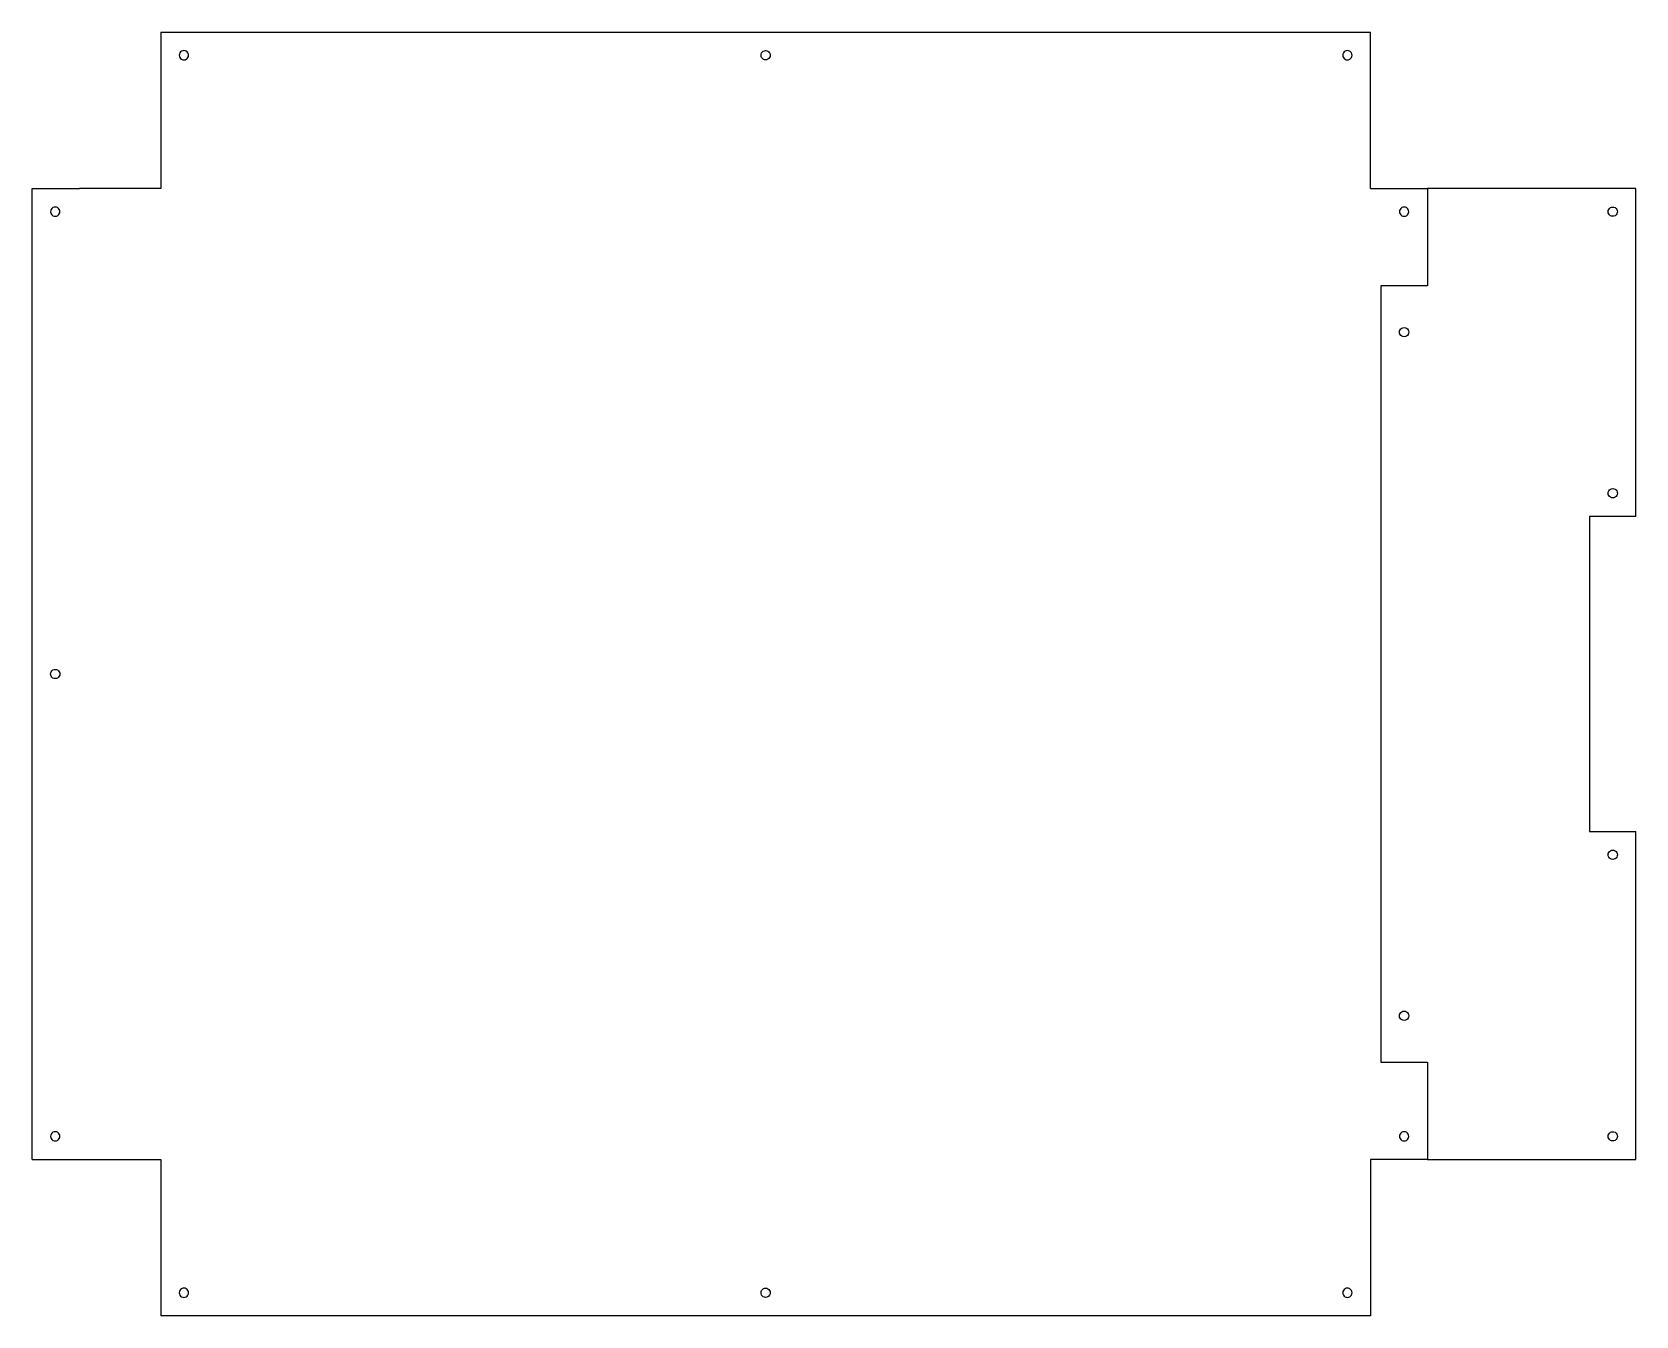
# Model space of a CAD drawing. Header units: metres. Extents: x 5495 to 6187, y 2075 to 2629.
import ezdxf

# ---------------------------------------------------------------- set-up
doc = ezdxf.new("R2010")
doc.units = ezdxf.units.M

msp = doc.modelspace()

# ---------------------------------------------------------------- linework, layer by layer
at = {"layer": 'GROUP0'}
for p, q in [((5550.31, 2628.83, 0), (6072.31, 2628.83, 0)), ((5550.31, 2628.83, 0), (5550.31, 2601.33, 0)), ((6072.31, 2561.33, 0), (6072.31, 2628.83, 0)), ((5558.37, 2619.35, 0), (5558.31, 2618.83, 0)), ((5558.31, 2618.83, 0), (5558.37, 2618.32, 0)), ((5558.57, 2619.83, 0), (5558.37, 2619.35, 0)), ((5558.37, 2618.32, 0), (5558.57, 2617.83, 0)), ((5558.89, 2620.25, 0), (5558.57, 2619.83, 0)), ((5558.57, 2617.83, 0), (5558.89, 2617.42, 0)), ((5559.31, 2620.57, 0), (5558.89, 2620.25, 0)), ((5558.89, 2617.42, 0), (5559.31, 2617.1, 0)), ((5559.79, 2620.77, 0), (5559.31, 2620.57, 0)), ((5559.31, 2617.1, 0), (5559.79, 2616.9, 0)), ((5560.31, 2620.83, 0), (5559.79, 2620.77, 0)), ((5559.79, 2616.9, 0), (5560.31, 2616.83, 0)), ((5560.82, 2620.77, 0), (5560.31, 2620.83, 0)), ((5560.31, 2616.83, 0), (5560.82, 2616.9, 0)), ((5561.31, 2620.57, 0), (5560.82, 2620.77, 0)), ((5560.82, 2616.9, 0), (5561.31, 2617.1, 0)), ((5561.72, 2620.25, 0), (5561.31, 2620.57, 0)), ((5561.31, 2617.1, 0), (5561.72, 2617.42, 0)), ((5562.04, 2619.83, 0), (5561.72, 2620.25, 0)), ((5561.72, 2617.42, 0), (5562.04, 2617.83, 0)), ((5562.24, 2619.35, 0), (5562.04, 2619.83, 0)), ((5562.04, 2617.83, 0), (5562.24, 2618.32, 0)), ((5562.31, 2618.83, 0), (5562.24, 2619.35, 0)), ((5562.24, 2618.32, 0), (5562.31, 2618.83, 0)), ((5809.31, 2618.83, 0), (5809.37, 2619.35, 0)), ((5809.37, 2618.32, 0), (5809.31, 2618.83, 0)), ((5809.37, 2619.35, 0), (5809.57, 2619.83, 0)), ((5809.57, 2617.83, 0), (5809.37, 2618.32, 0)), ((5809.57, 2619.83, 0), (5809.89, 2620.25, 0)), ((5809.89, 2617.42, 0), (5809.57, 2617.83, 0)), ((5809.89, 2620.25, 0), (5810.31, 2620.57, 0)), ((5810.31, 2617.1, 0), (5809.89, 2617.42, 0)), ((5810.31, 2620.57, 0), (5810.79, 2620.77, 0)), ((5810.79, 2616.9, 0), (5810.31, 2617.1, 0)), ((5810.79, 2620.77, 0), (5811.31, 2620.83, 0)), ((5811.31, 2616.83, 0), (5810.79, 2616.9, 0)), ((5811.31, 2620.83, 0), (5811.82, 2620.77, 0)), ((5811.82, 2616.9, 0), (5811.31, 2616.83, 0)), ((5811.82, 2620.77, 0), (5812.31, 2620.57, 0)), ((5812.31, 2617.1, 0), (5811.82, 2616.9, 0)), ((5812.31, 2620.57, 0), (5812.72, 2620.25, 0)), ((5812.72, 2617.42, 0), (5812.31, 2617.1, 0)), ((5812.72, 2620.25, 0), (5813.04, 2619.83, 0)), ((5813.04, 2617.83, 0), (5812.72, 2617.42, 0)), ((5813.04, 2619.83, 0), (5813.24, 2619.35, 0)), ((5813.24, 2618.32, 0), (5813.04, 2617.83, 0)), ((5813.24, 2619.35, 0), (5813.31, 2618.83, 0)), ((5813.31, 2618.83, 0), (5813.24, 2618.32, 0)), ((6060.37, 2619.35, 0), (6060.31, 2618.83, 0)), ((6060.31, 2618.83, 0), (6060.37, 2618.32, 0)), ((6060.57, 2619.83, 0), (6060.37, 2619.35, 0)), ((6060.37, 2618.32, 0), (6060.57, 2617.83, 0)), ((6060.89, 2620.25, 0), (6060.57, 2619.83, 0)), ((6060.57, 2617.83, 0), (6060.89, 2617.42, 0)), ((6061.31, 2620.57, 0), (6060.89, 2620.25, 0)), ((6060.89, 2617.42, 0), (6061.31, 2617.1, 0)), ((6061.79, 2620.77, 0), (6061.31, 2620.57, 0)), ((6061.31, 2617.1, 0), (6061.79, 2616.9, 0)), ((6062.31, 2620.83, 0), (6061.79, 2620.77, 0)), ((6061.79, 2616.9, 0), (6062.31, 2616.83, 0)), ((6062.82, 2620.77, 0), (6062.31, 2620.83, 0)), ((6062.31, 2616.83, 0), (6062.82, 2616.9, 0)), ((6063.31, 2620.57, 0), (6062.82, 2620.77, 0)), ((6062.82, 2616.9, 0), (6063.31, 2617.1, 0)), ((6063.72, 2620.25, 0), (6063.31, 2620.57, 0)), ((6063.31, 2617.1, 0), (6063.72, 2617.42, 0)), ((6064.04, 2619.83, 0), (6063.72, 2620.25, 0)), ((6063.72, 2617.42, 0), (6064.04, 2617.83, 0)), ((6064.24, 2619.35, 0), (6064.04, 2619.83, 0)), ((6064.04, 2617.83, 0), (6064.24, 2618.32, 0)), ((6064.31, 2618.83, 0), (6064.24, 2619.35, 0)), ((6064.24, 2618.32, 0), (6064.31, 2618.83, 0)), ((5550.31, 2601.33, 0), (5550.31, 2561.33, 0)), ((5494.81, 2142.33, 0), (5494.81, 2561.33, 0)), ((5494.81, 2561.33, 0), (5515.31, 2561.33, 0)), ((5550.31, 2561.33, 0), (5515.31, 2561.33, 0)), ((6072.31, 2561.33, 0), (6096.81, 2561.33)), ((6186.81, 2561.33, 0), (6096.81, 2561.33)), ((6096.81, 2561.33), (6096.81, 2519.33, 0)), ((6186.81, 2419.83, 0), (6186.81, 2561.33, 0)), ((5502.87, 2551.85, 0), (5502.81, 2551.33, 0)), ((5502.81, 2551.33, 0), (5502.87, 2550.82, 0)), ((5503.07, 2552.33, 0), (5502.87, 2551.85, 0)), ((5502.87, 2550.82, 0), (5503.07, 2550.33, 0)), ((5503.39, 2552.75, 0), (5503.07, 2552.33, 0)), ((5503.07, 2550.33, 0), (5503.39, 2549.92, 0)), ((5503.81, 2553.07, 0), (5503.39, 2552.75, 0)), ((5503.39, 2549.92, 0), (5503.81, 2549.6, 0)), ((5504.29, 2553.27, 0), (5503.81, 2553.07, 0)), ((5503.81, 2549.6, 0), (5504.29, 2549.4, 0)), ((5504.81, 2553.33, 0), (5504.29, 2553.27, 0)), ((5504.29, 2549.4, 0), (5504.81, 2549.33, 0)), ((5505.32, 2553.27, 0), (5504.81, 2553.33, 0)), ((5504.81, 2549.33, 0), (5505.32, 2549.4, 0)), ((5505.81, 2553.07, 0), (5505.32, 2553.27, 0)), ((5505.32, 2549.4, 0), (5505.81, 2549.6, 0)), ((5506.22, 2552.75, 0), (5505.81, 2553.07, 0)), ((5505.81, 2549.6, 0), (5506.22, 2549.92, 0)), ((5506.54, 2552.33, 0), (5506.22, 2552.75, 0)), ((5506.22, 2549.92, 0), (5506.54, 2550.33, 0)), ((5506.74, 2551.85, 0), (5506.54, 2552.33, 0)), ((5506.54, 2550.33, 0), (5506.74, 2550.82, 0)), ((5506.81, 2551.33, 0), (5506.74, 2551.85, 0)), ((5506.74, 2550.82, 0), (5506.81, 2551.33, 0)), ((6084.87, 2551.85, 0), (6084.81, 2551.33, 0)), ((6084.81, 2551.33, 0), (6084.87, 2550.82, 0)), ((6085.07, 2552.33, 0), (6084.87, 2551.85, 0)), ((6084.87, 2550.82, 0), (6085.07, 2550.33, 0)), ((6085.39, 2552.75, 0), (6085.07, 2552.33, 0)), ((6085.07, 2550.33, 0), (6085.39, 2549.92, 0)), ((6085.81, 2553.07, 0), (6085.39, 2552.75, 0)), ((6085.39, 2549.92, 0), (6085.81, 2549.6, 0)), ((6086.29, 2553.27, 0), (6085.81, 2553.07, 0)), ((6085.81, 2549.6, 0), (6086.29, 2549.4, 0)), ((6086.81, 2553.33, 0), (6086.29, 2553.27, 0)), ((6086.29, 2549.4, 0), (6086.81, 2549.33, 0)), ((6087.32, 2553.27, 0), (6086.81, 2553.33, 0)), ((6086.81, 2549.33, 0), (6087.32, 2549.4, 0)), ((6087.81, 2553.07, 0), (6087.32, 2553.27, 0)), ((6087.32, 2549.4, 0), (6087.81, 2549.6, 0)), ((6088.22, 2552.75, 0), (6087.81, 2553.07, 0)), ((6087.81, 2549.6, 0), (6088.22, 2549.92, 0)), ((6088.54, 2552.33, 0), (6088.22, 2552.75, 0)), ((6088.22, 2549.92, 0), (6088.54, 2550.33, 0)), ((6088.74, 2551.85, 0), (6088.54, 2552.33, 0)), ((6088.54, 2550.33, 0), (6088.74, 2550.82, 0)), ((6088.81, 2551.33, 0), (6088.74, 2551.85, 0)), ((6088.74, 2550.82, 0), (6088.81, 2551.33, 0)), ((6174.81, 2551.33, 0), (6174.87, 2551.85, 0)), ((6174.87, 2550.82, 0), (6174.81, 2551.33, 0)), ((6174.87, 2551.85, 0), (6175.07, 2552.33, 0)), ((6175.07, 2550.33, 0), (6174.87, 2550.82, 0)), ((6175.07, 2552.33, 0), (6175.39, 2552.75, 0)), ((6175.39, 2549.92, 0), (6175.07, 2550.33, 0)), ((6175.39, 2552.75, 0), (6175.81, 2553.07, 0)), ((6175.81, 2549.6, 0), (6175.39, 2549.92, 0)), ((6175.81, 2553.07, 0), (6176.29, 2553.27, 0)), ((6176.29, 2549.4, 0), (6175.81, 2549.6, 0)), ((6176.29, 2553.27, 0), (6176.81, 2553.33, 0)), ((6176.81, 2549.33, 0), (6176.29, 2549.4, 0)), ((6176.81, 2553.33, 0), (6177.32, 2553.27, 0)), ((6177.32, 2549.4, 0), (6176.81, 2549.33, 0)), ((6177.32, 2553.27, 0), (6177.81, 2553.07, 0)), ((6177.81, 2549.6, 0), (6177.32, 2549.4, 0)), ((6177.81, 2553.07, 0), (6178.22, 2552.75, 0)), ((6178.22, 2549.92, 0), (6177.81, 2549.6, 0)), ((6178.22, 2552.75, 0), (6178.54, 2552.33, 0)), ((6178.54, 2550.33, 0), (6178.22, 2549.92, 0)), ((6178.54, 2552.33, 0), (6178.74, 2551.85, 0)), ((6178.74, 2550.82, 0), (6178.54, 2550.33, 0)), ((6178.74, 2551.85, 0), (6178.81, 2551.33, 0)), ((6178.81, 2551.33, 0), (6178.74, 2550.82, 0)), ((6096.81, 2519.33, 0), (6076.81, 2519.33, 0)), ((6076.81, 2519.33, 0), (6076.81, 2184.33, 0)), ((6084.81, 2499.33, 0), (6084.87, 2499.85, 0)), ((6084.87, 2498.82, 0), (6084.81, 2499.33, 0)), ((6084.87, 2499.85, 0), (6085.07, 2500.33, 0)), ((6085.07, 2498.33, 0), (6084.87, 2498.82, 0)), ((6085.07, 2500.33, 0), (6085.39, 2500.75, 0)), ((6085.39, 2497.92, 0), (6085.07, 2498.33, 0)), ((6085.39, 2500.75, 0), (6085.81, 2501.07, 0)), ((6085.81, 2501.07, 0), (6086.29, 2501.27, 0)), ((6086.29, 2501.27, 0), (6086.81, 2501.33, 0)), ((6086.81, 2501.33, 0), (6087.32, 2501.27, 0)), ((6087.32, 2501.27, 0), (6087.81, 2501.07, 0)), ((6087.81, 2501.07, 0), (6088.22, 2500.75, 0)), ((6088.22, 2500.75, 0), (6088.54, 2500.33, 0)), ((6088.54, 2498.33, 0), (6088.22, 2497.92, 0)), ((6088.54, 2500.33, 0), (6088.74, 2499.85, 0)), ((6088.74, 2498.82, 0), (6088.54, 2498.33, 0)), ((6088.74, 2499.85, 0), (6088.81, 2499.33, 0)), ((6088.81, 2499.33, 0), (6088.74, 2498.82, 0)), ((6085.81, 2497.6, 0), (6085.39, 2497.92, 0)), ((6086.29, 2497.4, 0), (6085.81, 2497.6, 0)), ((6086.81, 2497.33, 0), (6086.29, 2497.4, 0)), ((6087.32, 2497.4, 0), (6086.81, 2497.33, 0)), ((6087.81, 2497.6, 0), (6087.32, 2497.4, 0)), ((6088.22, 2497.92, 0), (6087.81, 2497.6, 0)), ((6174.81, 2429.83, 0), (6174.87, 2430.35, 0)), ((6174.87, 2429.32, 0), (6174.81, 2429.83, 0)), ((6174.87, 2430.35, 0), (6175.07, 2430.83, 0)), ((6175.07, 2428.83, 0), (6174.87, 2429.32, 0)), ((6175.07, 2430.83, 0), (6175.39, 2431.25, 0)), ((6175.39, 2431.25, 0), (6175.81, 2431.57, 0)), ((6175.81, 2431.57, 0), (6176.29, 2431.77, 0)), ((6176.29, 2431.77, 0), (6176.81, 2431.83, 0)), ((6176.81, 2431.83, 0), (6177.32, 2431.77, 0)), ((6177.32, 2431.77, 0), (6177.81, 2431.57, 0)), ((6177.81, 2431.57, 0), (6178.22, 2431.25, 0)), ((6178.22, 2431.25, 0), (6178.54, 2430.83, 0)), ((6178.54, 2430.83, 0), (6178.74, 2430.35, 0)), ((6178.74, 2429.32, 0), (6178.54, 2428.83, 0)), ((6178.74, 2430.35, 0), (6178.81, 2429.83, 0)), ((6178.81, 2429.83, 0), (6178.74, 2429.32, 0)), ((6175.39, 2428.42, 0), (6175.07, 2428.83, 0)), ((6175.81, 2428.1, 0), (6175.39, 2428.42, 0)), ((6176.29, 2427.9, 0), (6175.81, 2428.1, 0)), ((6176.81, 2427.83, 0), (6176.29, 2427.9, 0)), ((6177.32, 2427.9, 0), (6176.81, 2427.83, 0)), ((6177.81, 2428.1, 0), (6177.32, 2427.9, 0)), ((6178.22, 2428.42, 0), (6177.81, 2428.1, 0)), ((6178.54, 2428.83, 0), (6178.22, 2428.42, 0)), ((6166.81, 2419.83, 0), (6166.81, 2283.83, 0)), ((6186.81, 2419.83, 0), (6166.81, 2419.83, 0)), ((5502.87, 2352.35, 0), (5503.07, 2352.83, 0)), ((5503.07, 2352.83, 0), (5503.39, 2353.25, 0)), ((5503.39, 2353.25, 0), (5503.81, 2353.57, 0)), ((5503.81, 2353.57, 0), (5504.29, 2353.77, 0)), ((5504.29, 2353.77, 0), (5504.81, 2353.83, 0)), ((5504.81, 2353.83, 0), (5505.32, 2353.77, 0)), ((5505.32, 2353.77, 0), (5505.81, 2353.57, 0)), ((5505.81, 2353.57, 0), (5506.22, 2353.25, 0)), ((5506.22, 2353.25, 0), (5506.54, 2352.83, 0)), ((5506.54, 2352.83, 0), (5506.74, 2352.35, 0)), ((5502.81, 2351.83, 0), (5502.87, 2352.35, 0)), ((5502.87, 2351.32, 0), (5502.81, 2351.83, 0)), ((5503.07, 2350.83, 0), (5502.87, 2351.32, 0)), ((5503.39, 2350.42, 0), (5503.07, 2350.83, 0)), ((5503.81, 2350.1, 0), (5503.39, 2350.42, 0)), ((5504.29, 2349.9, 0), (5503.81, 2350.1, 0)), ((5504.81, 2349.83, 0), (5504.29, 2349.9, 0)), ((5505.32, 2349.9, 0), (5504.81, 2349.83, 0)), ((5505.81, 2350.1, 0), (5505.32, 2349.9, 0)), ((5506.22, 2350.42, 0), (5505.81, 2350.1, 0)), ((5506.54, 2350.83, 0), (5506.22, 2350.42, 0)), ((5506.74, 2351.32, 0), (5506.54, 2350.83, 0)), ((5506.74, 2352.35, 0), (5506.81, 2351.83, 0)), ((5506.81, 2351.83, 0), (5506.74, 2351.32, 0)), ((6166.81, 2283.83, 0), (6186.81, 2283.83, 0)), ((6186.81, 2142.33, 0), (6186.81, 2283.83, 0)), ((6174.81, 2273.83, 0), (6174.87, 2274.35, 0)), ((6174.87, 2273.32, 0), (6174.81, 2273.83, 0)), ((6174.87, 2274.35, 0), (6175.07, 2274.83, 0)), ((6175.07, 2272.83, 0), (6174.87, 2273.32, 0)), ((6175.07, 2274.83, 0), (6175.39, 2275.25, 0)), ((6175.39, 2272.42, 0), (6175.07, 2272.83, 0)), ((6175.39, 2275.25, 0), (6175.81, 2275.57, 0)), ((6175.81, 2272.1, 0), (6175.39, 2272.42, 0)), ((6175.81, 2275.57, 0), (6176.29, 2275.77, 0)), ((6176.29, 2271.9, 0), (6175.81, 2272.1, 0)), ((6176.29, 2275.77, 0), (6176.81, 2275.83, 0)), ((6176.81, 2271.83, 0), (6176.29, 2271.9, 0)), ((6176.81, 2275.83, 0), (6177.32, 2275.77, 0)), ((6177.32, 2271.9, 0), (6176.81, 2271.83, 0)), ((6177.32, 2275.77, 0), (6177.81, 2275.57, 0)), ((6177.81, 2272.1, 0), (6177.32, 2271.9, 0)), ((6177.81, 2275.57, 0), (6178.22, 2275.25, 0)), ((6178.22, 2272.42, 0), (6177.81, 2272.1, 0)), ((6178.22, 2275.25, 0), (6178.54, 2274.83, 0)), ((6178.54, 2272.83, 0), (6178.22, 2272.42, 0)), ((6178.54, 2274.83, 0), (6178.74, 2274.35, 0)), ((6178.74, 2273.32, 0), (6178.54, 2272.83, 0)), ((6178.74, 2274.35, 0), (6178.81, 2273.83, 0)), ((6178.81, 2273.83, 0), (6178.74, 2273.32, 0)), ((6084.81, 2204.33, 0), (6084.87, 2204.85, 0)), ((6084.87, 2203.82, 0), (6084.81, 2204.33, 0)), ((6084.87, 2204.85, 0), (6085.07, 2205.33, 0)), ((6085.07, 2203.33, 0), (6084.87, 2203.82, 0)), ((6085.07, 2205.33, 0), (6085.39, 2205.75, 0)), ((6085.39, 2202.92, 0), (6085.07, 2203.33, 0)), ((6085.39, 2205.75, 0), (6085.81, 2206.07, 0)), ((6085.81, 2202.6, 0), (6085.39, 2202.92, 0)), ((6085.81, 2206.07, 0), (6086.29, 2206.27, 0)), ((6086.29, 2202.4, 0), (6085.81, 2202.6, 0)), ((6086.29, 2206.27, 0), (6086.81, 2206.33, 0)), ((6086.81, 2202.33, 0), (6086.29, 2202.4, 0)), ((6086.81, 2206.33, 0), (6087.32, 2206.27, 0)), ((6087.32, 2202.4, 0), (6086.81, 2202.33, 0)), ((6087.32, 2206.27, 0), (6087.81, 2206.07, 0)), ((6087.81, 2202.6, 0), (6087.32, 2202.4, 0)), ((6087.81, 2206.07, 0), (6088.22, 2205.75, 0)), ((6088.22, 2202.92, 0), (6087.81, 2202.6, 0)), ((6088.22, 2205.75, 0), (6088.54, 2205.33, 0)), ((6088.54, 2203.33, 0), (6088.22, 2202.92, 0)), ((6088.54, 2205.33, 0), (6088.74, 2204.85, 0)), ((6088.74, 2203.82, 0), (6088.54, 2203.33, 0)), ((6088.74, 2204.85, 0), (6088.81, 2204.33, 0)), ((6088.81, 2204.33, 0), (6088.74, 2203.82, 0)), ((6076.81, 2184.33, 0), (6096.81, 2184.33, 0)), ((6096.81, 2184.33, 0), (6096.81, 2142.33, 0)), ((5502.87, 2152.85, 0), (5502.81, 2152.33, 0)), ((5502.81, 2152.33, 0), (5502.87, 2151.82, 0)), ((5503.07, 2153.33, 0), (5502.87, 2152.85, 0)), ((5503.39, 2153.75, 0), (5503.07, 2153.33, 0)), ((5503.81, 2154.07, 0), (5503.39, 2153.75, 0)), ((5504.29, 2154.27, 0), (5503.81, 2154.07, 0)), ((5504.81, 2154.33, 0), (5504.29, 2154.27, 0)), ((5505.32, 2154.27, 0), (5504.81, 2154.33, 0)), ((5505.81, 2154.07, 0), (5505.32, 2154.27, 0)), ((5506.22, 2153.75, 0), (5505.81, 2154.07, 0)), ((5506.54, 2153.33, 0), (5506.22, 2153.75, 0)), ((5506.74, 2152.85, 0), (5506.54, 2153.33, 0)), ((5506.81, 2152.33, 0), (5506.74, 2152.85, 0)), ((5506.74, 2151.82, 0), (5506.81, 2152.33, 0)), ((6084.87, 2152.85, 0), (6084.81, 2152.33, 0)), ((6084.81, 2152.33, 0), (6084.87, 2151.82, 0)), ((6085.07, 2153.33, 0), (6084.87, 2152.85, 0)), ((6085.39, 2153.75, 0), (6085.07, 2153.33, 0)), ((6085.81, 2154.07, 0), (6085.39, 2153.75, 0)), ((6086.29, 2154.27, 0), (6085.81, 2154.07, 0)), ((6086.81, 2154.33, 0), (6086.29, 2154.27, 0)), ((6087.32, 2154.27, 0), (6086.81, 2154.33, 0)), ((6087.81, 2154.07, 0), (6087.32, 2154.27, 0)), ((6088.22, 2153.75, 0), (6087.81, 2154.07, 0)), ((6088.54, 2153.33, 0), (6088.22, 2153.75, 0)), ((6088.74, 2152.85, 0), (6088.54, 2153.33, 0)), ((6088.81, 2152.33, 0), (6088.74, 2152.85, 0)), ((6088.74, 2151.82, 0), (6088.81, 2152.33, 0)), ((6174.81, 2152.33, 0), (6174.87, 2152.85, 0)), ((6174.87, 2151.82, 0), (6174.81, 2152.33, 0)), ((6174.87, 2152.85, 0), (6175.07, 2153.33, 0)), ((6175.07, 2153.33, 0), (6175.39, 2153.75, 0)), ((6175.39, 2153.75, 0), (6175.81, 2154.07, 0)), ((6175.81, 2154.07, 0), (6176.29, 2154.27, 0)), ((6176.29, 2154.27, 0), (6176.81, 2154.33, 0)), ((6176.81, 2154.33, 0), (6177.32, 2154.27, 0)), ((6177.32, 2154.27, 0), (6177.81, 2154.07, 0)), ((6177.81, 2154.07, 0), (6178.22, 2153.75, 0)), ((6178.22, 2153.75, 0), (6178.54, 2153.33, 0)), ((6178.54, 2153.33, 0), (6178.74, 2152.85, 0)), ((6178.74, 2152.85, 0), (6178.81, 2152.33, 0)), ((6178.81, 2152.33, 0), (6178.74, 2151.82, 0)), ((5502.87, 2151.82, 0), (5503.07, 2151.33, 0)), ((5503.07, 2151.33, 0), (5503.39, 2150.92, 0)), ((5503.39, 2150.92, 0), (5503.81, 2150.6, 0)), ((5503.81, 2150.6, 0), (5504.29, 2150.4, 0)), ((5504.29, 2150.4, 0), (5504.81, 2150.33, 0)), ((5504.81, 2150.33, 0), (5505.32, 2150.4, 0)), ((5505.32, 2150.4, 0), (5505.81, 2150.6, 0)), ((5505.81, 2150.6, 0), (5506.22, 2150.92, 0)), ((5506.22, 2150.92, 0), (5506.54, 2151.33, 0)), ((5506.54, 2151.33, 0), (5506.74, 2151.82, 0)), ((6084.87, 2151.82, 0), (6085.07, 2151.33, 0)), ((6085.07, 2151.33, 0), (6085.39, 2150.92, 0)), ((6085.39, 2150.92, 0), (6085.81, 2150.6, 0)), ((6085.81, 2150.6, 0), (6086.29, 2150.4, 0)), ((6086.29, 2150.4, 0), (6086.81, 2150.33, 0)), ((6086.81, 2150.33, 0), (6087.32, 2150.4, 0)), ((6087.32, 2150.4, 0), (6087.81, 2150.6, 0)), ((6087.81, 2150.6, 0), (6088.22, 2150.92, 0)), ((6088.22, 2150.92, 0), (6088.54, 2151.33, 0)), ((6088.54, 2151.33, 0), (6088.74, 2151.82, 0)), ((6175.07, 2151.33, 0), (6174.87, 2151.82, 0)), ((6175.39, 2150.92, 0), (6175.07, 2151.33, 0)), ((6175.81, 2150.6, 0), (6175.39, 2150.92, 0)), ((6176.29, 2150.4, 0), (6175.81, 2150.6, 0)), ((6176.81, 2150.33, 0), (6176.29, 2150.4, 0)), ((6177.32, 2150.4, 0), (6176.81, 2150.33, 0)), ((6177.81, 2150.6, 0), (6177.32, 2150.4, 0)), ((6178.22, 2150.92, 0), (6177.81, 2150.6, 0)), ((6178.54, 2151.33, 0), (6178.22, 2150.92, 0)), ((6178.74, 2151.82, 0), (6178.54, 2151.33, 0)), ((5494.81, 2142.33, 0), (5515.31, 2142.33, 0)), ((5515.31, 2142.33, 0), (5550.31, 2142.33, 0)), ((5550.31, 2142.33, 0), (5550.31, 2102.33, 0)), ((6072.31, 2142.33, 0), (6072.31, 2074.83, 0)), ((6096.81, 2142.33, 0), (6072.31, 2142.33, 0)), ((6096.81, 2142.33, 0), (6186.81, 2142.33, 0)), ((5550.31, 2102.33, 0), (5550.31, 2074.83, 0)), ((5558.37, 2085.35, 0), (5558.31, 2084.83, 0)), ((5558.31, 2084.83, 0), (5558.37, 2084.32, 0)), ((5558.57, 2085.83, 0), (5558.37, 2085.35, 0)), ((5558.37, 2084.32, 0), (5558.57, 2083.83, 0)), ((5558.89, 2086.25, 0), (5558.57, 2085.83, 0)), ((5558.57, 2083.83, 0), (5558.89, 2083.42, 0)), ((5559.31, 2086.57, 0), (5558.89, 2086.25, 0)), ((5558.89, 2083.42, 0), (5559.31, 2083.1, 0)), ((5559.79, 2086.77, 0), (5559.31, 2086.57, 0)), ((5559.31, 2083.1, 0), (5559.79, 2082.9, 0)), ((5560.31, 2086.83, 0), (5559.79, 2086.77, 0)), ((5560.82, 2086.77, 0), (5560.31, 2086.83, 0)), ((5561.31, 2086.57, 0), (5560.82, 2086.77, 0)), ((5560.82, 2082.9, 0), (5561.31, 2083.1, 0)), ((5561.72, 2086.25, 0), (5561.31, 2086.57, 0)), ((5561.31, 2083.1, 0), (5561.72, 2083.42, 0)), ((5562.04, 2085.83, 0), (5561.72, 2086.25, 0)), ((5561.72, 2083.42, 0), (5562.04, 2083.83, 0)), ((5562.24, 2085.35, 0), (5562.04, 2085.83, 0)), ((5562.04, 2083.83, 0), (5562.24, 2084.32, 0)), ((5562.31, 2084.83, 0), (5562.24, 2085.35, 0)), ((5562.24, 2084.32, 0), (5562.31, 2084.83, 0)), ((5809.31, 2084.83, 0), (5809.37, 2085.35, 0)), ((5809.37, 2084.32, 0), (5809.31, 2084.83, 0)), ((5809.37, 2085.35, 0), (5809.57, 2085.83, 0)), ((5809.57, 2083.83, 0), (5809.37, 2084.32, 0)), ((5809.57, 2085.83, 0), (5809.89, 2086.25, 0)), ((5809.89, 2083.42, 0), (5809.57, 2083.83, 0)), ((5809.89, 2086.25, 0), (5810.31, 2086.57, 0)), ((5810.31, 2083.1, 0), (5809.89, 2083.42, 0)), ((5810.31, 2086.57, 0), (5810.79, 2086.77, 0)), ((5810.79, 2082.9, 0), (5810.31, 2083.1, 0)), ((5810.79, 2086.77, 0), (5811.31, 2086.83, 0)), ((5811.31, 2086.83, 0), (5811.82, 2086.77, 0)), ((5811.82, 2086.77, 0), (5812.31, 2086.57, 0)), ((5812.31, 2083.1, 0), (5811.82, 2082.9, 0)), ((5812.31, 2086.57, 0), (5812.72, 2086.25, 0)), ((5812.72, 2083.42, 0), (5812.31, 2083.1, 0)), ((5812.72, 2086.25, 0), (5813.04, 2085.83, 0)), ((5813.04, 2083.83, 0), (5812.72, 2083.42, 0)), ((5813.04, 2085.83, 0), (5813.24, 2085.35, 0)), ((5813.24, 2084.32, 0), (5813.04, 2083.83, 0)), ((5813.24, 2085.35, 0), (5813.31, 2084.83, 0)), ((5813.31, 2084.83, 0), (5813.24, 2084.32, 0)), ((6060.37, 2085.35, 0), (6060.31, 2084.83, 0)), ((6060.31, 2084.83, 0), (6060.37, 2084.32, 0)), ((6060.57, 2085.83, 0), (6060.37, 2085.35, 0)), ((6060.37, 2084.32, 0), (6060.57, 2083.83, 0)), ((6060.89, 2086.25, 0), (6060.57, 2085.83, 0)), ((6060.57, 2083.83, 0), (6060.89, 2083.42, 0)), ((6061.31, 2086.57, 0), (6060.89, 2086.25, 0)), ((6060.89, 2083.42, 0), (6061.31, 2083.1, 0)), ((6061.79, 2086.77, 0), (6061.31, 2086.57, 0)), ((6061.31, 2083.1, 0), (6061.79, 2082.9, 0)), ((6062.31, 2086.83, 0), (6061.79, 2086.77, 0)), ((6062.82, 2086.77, 0), (6062.31, 2086.83, 0)), ((6063.31, 2086.57, 0), (6062.82, 2086.77, 0)), ((6062.82, 2082.9, 0), (6063.31, 2083.1, 0)), ((6063.72, 2086.25, 0), (6063.31, 2086.57, 0)), ((6063.31, 2083.1, 0), (6063.72, 2083.42, 0)), ((6064.04, 2085.83, 0), (6063.72, 2086.25, 0)), ((6063.72, 2083.42, 0), (6064.04, 2083.83, 0)), ((6064.24, 2085.35, 0), (6064.04, 2085.83, 0)), ((6064.04, 2083.83, 0), (6064.24, 2084.32, 0)), ((6064.31, 2084.83, 0), (6064.24, 2085.35, 0)), ((6064.24, 2084.32, 0), (6064.31, 2084.83, 0)), ((5559.79, 2082.9, 0), (5560.31, 2082.83, 0)), ((5560.31, 2082.83, 0), (5560.82, 2082.9, 0)), ((5811.31, 2082.83, 0), (5810.79, 2082.9, 0)), ((5811.82, 2082.9, 0), (5811.31, 2082.83, 0)), ((6061.79, 2082.9, 0), (6062.31, 2082.83, 0)), ((6062.31, 2082.83, 0), (6062.82, 2082.9, 0)), ((6072.31, 2074.83, 0), (5550.31, 2074.83, 0))]:
    msp.add_line(p, q, dxfattribs=at)

doc.saveas('drawing.dxf')
